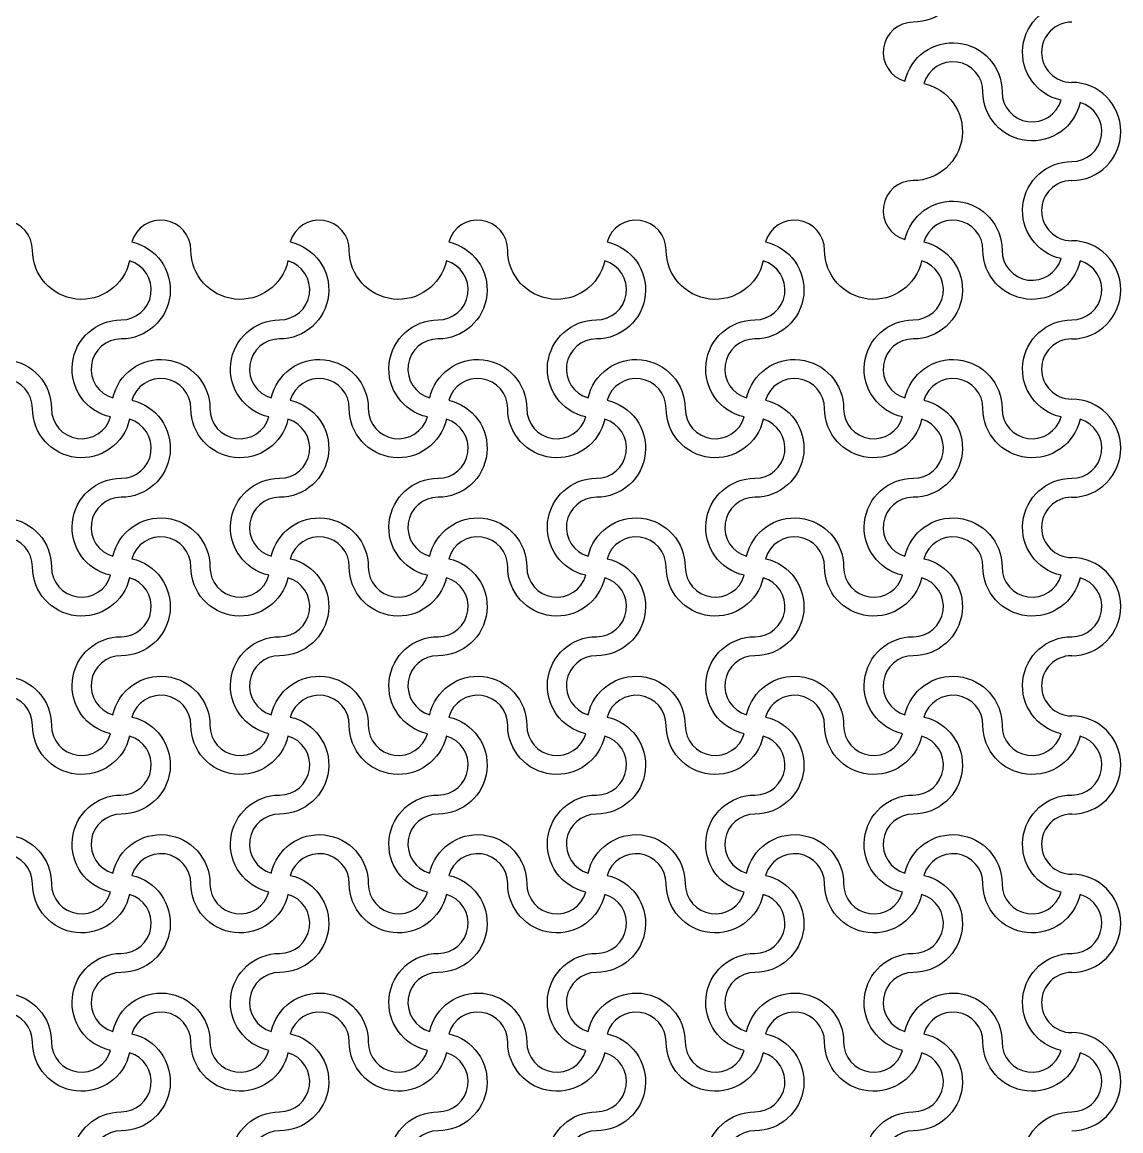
# Model space of a CAD drawing. Header units: millimetres. Extents: x 24 to 345, y 12 to 201.
# Drawn here: x 76.145 to 78.919, y 41.67 to 44.47 of the extents above; entities that cross this region are included whole.
import ezdxf

# ---------------------------------------------------------------- set-up
doc = ezdxf.new("R2010")
doc.units = ezdxf.units.MM
doc.header["$MEASUREMENT"] = 0
doc.layers.add('5th metal (rf+ground)', color=240, linetype='Continuous')

msp = doc.modelspace()

# ---------------------------------------------------------------- linework, layer by layer
at = {"layer": '5th metal (rf+ground)'}
for points in [[(78.81633, 44.66724, -0.8959788), (78.5713, 44.69421, 0.8687853), (78.42227, 44.71524, -0.8959788), (78.3953, 44.47021, 0.8687853), (78.37427, 44.32118, -0.8959788), (78.6193, 44.29421, 0.8687853), (78.76833, 44.27318, -0.8959788), (78.7953, 44.51821, 0.8687853)], [(78.81633, 44.66724, -0.8959788), (78.5713, 44.69421, 0.8687853), (78.42227, 44.71524, -0.8959788), (78.3953, 44.47021, 0.8687853), (78.37427, 44.32118, -0.8959788), (78.6193, 44.29421, 0.8687853), (78.76833, 44.27318, -0.8959788), (78.7953, 44.51821, 0.8687853)], [(78.81633, 44.66724, -0.8959788), (78.5713, 44.69421, 0.8687853), (78.42227, 44.71524, -0.8959788), (78.3953, 44.47021, 0.8687853), (78.37427, 44.32118, -0.8959788), (78.6193, 44.29421, 0.8687853), (78.76833, 44.27318, -0.8959788), (78.7953, 44.51821, 0.8687853)], [(78.81633, 44.66724, -0.8959788), (78.5713, 44.69421, 0.8687853), (78.42227, 44.71524, -0.8959788), (78.3953, 44.47021, 0.8687853), (78.37427, 44.32118, -0.8959788), (78.6193, 44.29421, 0.8687853), (78.76833, 44.27318, -0.8959788), (78.7953, 44.51821, 0.8687853)], [(78.81633, 44.26724, -0.8959788), (78.5713, 44.29421, 0.8687853), (78.42227, 44.31524, -0.8959788), (78.3953, 44.07021, 0.8687853), (78.37427, 43.92118, -0.8959788), (78.6193, 43.89421, 0.8687853), (78.76833, 43.87318, -0.8959788), (78.7953, 44.11821, 0.8687853)], [(78.81633, 44.26724, -0.8959788), (78.5713, 44.29421, 0.8687853), (78.42227, 44.31524, -0.8959788), (78.3953, 44.07021, 0.8687853), (78.37427, 43.92118, -0.8959788), (78.6193, 43.89421, 0.8687853), (78.76833, 43.87318, -0.8959788), (78.7953, 44.11821, 0.8687853)], [(78.81633, 44.26724, -0.8959788), (78.5713, 44.29421, 0.8687853), (78.42227, 44.31524, -0.8959788), (78.3953, 44.07021, 0.8687853), (78.37427, 43.92118, -0.8959788), (78.6193, 43.89421, 0.8687853), (78.76833, 43.87318, -0.8959788), (78.7953, 44.11821, 0.8687853)], [(78.81633, 44.26724, -0.8959788), (78.5713, 44.29421, 0.8687853), (78.42227, 44.31524, -0.8959788), (78.3953, 44.07021, 0.8687853), (78.37427, 43.92118, -0.8959788), (78.6193, 43.89421, 0.8687853), (78.76833, 43.87318, -0.8959788), (78.7953, 44.11821, 0.8687853)], [(76.41633, 43.86724, -0.8959788), (76.1713, 43.89421, 0.8687853), (76.02227, 43.91524, -0.8959788), (75.9953, 43.67021, 0.8687853), (75.97427, 43.52118, -0.8959788), (76.2193, 43.49421, 0.8687853), (76.36833, 43.47318, -0.8959788), (76.3953, 43.71821, 0.8687853)], [(76.41633, 43.86724, -0.8959788), (76.1713, 43.89421, 0.8687853), (76.02227, 43.91524, -0.8959788), (75.9953, 43.67021, 0.8687853), (75.97427, 43.52118, -0.8959788), (76.2193, 43.49421, 0.8687853), (76.36833, 43.47318, -0.8959788), (76.3953, 43.71821, 0.8687853)], [(76.41633, 43.86724, -0.8959788), (76.1713, 43.89421, 0.8687853), (76.02227, 43.91524, -0.8959788), (75.9953, 43.67021, 0.8687853), (75.97427, 43.52118, -0.8959788), (76.2193, 43.49421, 0.8687853), (76.36833, 43.47318, -0.8959788), (76.3953, 43.71821, 0.8687853)], [(76.41633, 43.86724, -0.8959788), (76.1713, 43.89421, 0.8687853), (76.02227, 43.91524, -0.8959788), (75.9953, 43.67021, 0.8687853), (75.97427, 43.52118, -0.8959788), (76.2193, 43.49421, 0.8687853), (76.36833, 43.47318, -0.8959788), (76.3953, 43.71821, 0.8687853)], [(76.81633, 43.86724, -0.8959788), (76.5713, 43.89421, 0.8687853), (76.42227, 43.91524, -0.8959788), (76.3953, 43.67021, 0.8687853), (76.37427, 43.52118, -0.8959788), (76.6193, 43.49421, 0.8687853), (76.76833, 43.47318, -0.8959788), (76.7953, 43.71821, 0.8687853)], [(76.81633, 43.86724, -0.8959788), (76.5713, 43.89421, 0.8687853), (76.42227, 43.91524, -0.8959788), (76.3953, 43.67021, 0.8687853), (76.37427, 43.52118, -0.8959788), (76.6193, 43.49421, 0.8687853), (76.76833, 43.47318, -0.8959788), (76.7953, 43.71821, 0.8687853)], [(76.81633, 43.86724, -0.8959788), (76.5713, 43.89421, 0.8687853), (76.42227, 43.91524, -0.8959788), (76.3953, 43.67021, 0.8687853), (76.37427, 43.52118, -0.8959788), (76.6193, 43.49421, 0.8687853), (76.76833, 43.47318, -0.8959788), (76.7953, 43.71821, 0.8687853)], [(76.81633, 43.86724, -0.8959788), (76.5713, 43.89421, 0.8687853), (76.42227, 43.91524, -0.8959788), (76.3953, 43.67021, 0.8687853), (76.37427, 43.52118, -0.8959788), (76.6193, 43.49421, 0.8687853), (76.76833, 43.47318, -0.8959788), (76.7953, 43.71821, 0.8687853)], [(77.21633, 43.86724, -0.8959788), (76.9713, 43.89421, 0.8687853), (76.82227, 43.91524, -0.8959788), (76.7953, 43.67021, 0.8687853), (76.77427, 43.52118, -0.8959788), (77.0193, 43.49421, 0.8687853), (77.16833, 43.47318, -0.8959788), (77.1953, 43.71821, 0.8687853)], [(77.21633, 43.86724, -0.8959788), (76.9713, 43.89421, 0.8687853), (76.82227, 43.91524, -0.8959788), (76.7953, 43.67021, 0.8687853), (76.77427, 43.52118, -0.8959788), (77.0193, 43.49421, 0.8687853), (77.16833, 43.47318, -0.8959788), (77.1953, 43.71821, 0.8687853)], [(77.21633, 43.86724, -0.8959788), (76.9713, 43.89421, 0.8687853), (76.82227, 43.91524, -0.8959788), (76.7953, 43.67021, 0.8687853), (76.77427, 43.52118, -0.8959788), (77.0193, 43.49421, 0.8687853), (77.16833, 43.47318, -0.8959788), (77.1953, 43.71821, 0.8687853)], [(77.21633, 43.86724, -0.8959788), (76.9713, 43.89421, 0.8687853), (76.82227, 43.91524, -0.8959788), (76.7953, 43.67021, 0.8687853), (76.77427, 43.52118, -0.8959788), (77.0193, 43.49421, 0.8687853), (77.16833, 43.47318, -0.8959788), (77.1953, 43.71821, 0.8687853)], [(77.61633, 43.86724, -0.8959788), (77.3713, 43.89421, 0.8687853), (77.22227, 43.91524, -0.8959788), (77.1953, 43.67021, 0.8687853), (77.17427, 43.52118, -0.8959788), (77.4193, 43.49421, 0.8687853), (77.56833, 43.47318, -0.8959788), (77.5953, 43.71821, 0.8687853)], [(77.61633, 43.86724, -0.8959788), (77.3713, 43.89421, 0.8687853), (77.22227, 43.91524, -0.8959788), (77.1953, 43.67021, 0.8687853), (77.17427, 43.52118, -0.8959788), (77.4193, 43.49421, 0.8687853), (77.56833, 43.47318, -0.8959788), (77.5953, 43.71821, 0.8687853)], [(77.61633, 43.86724, -0.8959788), (77.3713, 43.89421, 0.8687853), (77.22227, 43.91524, -0.8959788), (77.1953, 43.67021, 0.8687853), (77.17427, 43.52118, -0.8959788), (77.4193, 43.49421, 0.8687853), (77.56833, 43.47318, -0.8959788), (77.5953, 43.71821, 0.8687853)], [(77.61633, 43.86724, -0.8959788), (77.3713, 43.89421, 0.8687853), (77.22227, 43.91524, -0.8959788), (77.1953, 43.67021, 0.8687853), (77.17427, 43.52118, -0.8959788), (77.4193, 43.49421, 0.8687853), (77.56833, 43.47318, -0.8959788), (77.5953, 43.71821, 0.8687853)], [(78.01633, 43.86724, -0.8959788), (77.7713, 43.89421, 0.8687853), (77.62227, 43.91524, -0.8959788), (77.5953, 43.67021, 0.8687853), (77.57427, 43.52118, -0.8959788), (77.8193, 43.49421, 0.8687853), (77.96833, 43.47318, -0.8959788), (77.9953, 43.71821, 0.8687853)], [(78.01633, 43.86724, -0.8959788), (77.7713, 43.89421, 0.8687853), (77.62227, 43.91524, -0.8959788), (77.5953, 43.67021, 0.8687853), (77.57427, 43.52118, -0.8959788), (77.8193, 43.49421, 0.8687853), (77.96833, 43.47318, -0.8959788), (77.9953, 43.71821, 0.8687853)], [(78.01633, 43.86724, -0.8959788), (77.7713, 43.89421, 0.8687853), (77.62227, 43.91524, -0.8959788), (77.5953, 43.67021, 0.8687853), (77.57427, 43.52118, -0.8959788), (77.8193, 43.49421, 0.8687853), (77.96833, 43.47318, -0.8959788), (77.9953, 43.71821, 0.8687853)], [(78.01633, 43.86724, -0.8959788), (77.7713, 43.89421, 0.8687853), (77.62227, 43.91524, -0.8959788), (77.5953, 43.67021, 0.8687853), (77.57427, 43.52118, -0.8959788), (77.8193, 43.49421, 0.8687853), (77.96833, 43.47318, -0.8959788), (77.9953, 43.71821, 0.8687853)], [(78.41633, 43.86724, -0.8959788), (78.1713, 43.89421, 0.8687853), (78.02227, 43.91524, -0.8959788), (77.9953, 43.67021, 0.8687853), (77.97427, 43.52118, -0.8959788), (78.2193, 43.49421, 0.8687853), (78.36833, 43.47318, -0.8959788), (78.3953, 43.71821, 0.8687853)], [(78.41633, 43.86724, -0.8959788), (78.1713, 43.89421, 0.8687853), (78.02227, 43.91524, -0.8959788), (77.9953, 43.67021, 0.8687853), (77.97427, 43.52118, -0.8959788), (78.2193, 43.49421, 0.8687853), (78.36833, 43.47318, -0.8959788), (78.3953, 43.71821, 0.8687853)], [(78.41633, 43.86724, -0.8959788), (78.1713, 43.89421, 0.8687853), (78.02227, 43.91524, -0.8959788), (77.9953, 43.67021, 0.8687853), (77.97427, 43.52118, -0.8959788), (78.2193, 43.49421, 0.8687853), (78.36833, 43.47318, -0.8959788), (78.3953, 43.71821, 0.8687853)], [(78.41633, 43.86724, -0.8959788), (78.1713, 43.89421, 0.8687853), (78.02227, 43.91524, -0.8959788), (77.9953, 43.67021, 0.8687853), (77.97427, 43.52118, -0.8959788), (78.2193, 43.49421, 0.8687853), (78.36833, 43.47318, -0.8959788), (78.3953, 43.71821, 0.8687853)], [(78.81633, 43.86724, -0.8959788), (78.5713, 43.89421, 0.8687853), (78.42227, 43.91524, -0.8959788), (78.3953, 43.67021, 0.8687853), (78.37427, 43.52118, -0.8959788), (78.6193, 43.49421, 0.8687853), (78.76833, 43.47318, -0.8959788), (78.7953, 43.71821, 0.8687853)], [(78.81633, 43.86724, -0.8959788), (78.5713, 43.89421, 0.8687853), (78.42227, 43.91524, -0.8959788), (78.3953, 43.67021, 0.8687853), (78.37427, 43.52118, -0.8959788), (78.6193, 43.49421, 0.8687853), (78.76833, 43.47318, -0.8959788), (78.7953, 43.71821, 0.8687853)], [(78.81633, 43.86724, -0.8959788), (78.5713, 43.89421, 0.8687853), (78.42227, 43.91524, -0.8959788), (78.3953, 43.67021, 0.8687853), (78.37427, 43.52118, -0.8959788), (78.6193, 43.49421, 0.8687853), (78.76833, 43.47318, -0.8959788), (78.7953, 43.71821, 0.8687853)], [(78.81633, 43.86724, -0.8959788), (78.5713, 43.89421, 0.8687853), (78.42227, 43.91524, -0.8959788), (78.3953, 43.67021, 0.8687853), (78.37427, 43.52118, -0.8959788), (78.6193, 43.49421, 0.8687853), (78.76833, 43.47318, -0.8959788), (78.7953, 43.71821, 0.8687853)], [(76.41633, 43.46724, -0.8959788), (76.1713, 43.49421, 0.8687853), (76.02227, 43.51524, -0.8959788), (75.9953, 43.27021, 0.8687853), (75.97427, 43.12118, -0.8959788), (76.2193, 43.09421, 0.8687853), (76.36833, 43.07318, -0.8959788), (76.3953, 43.31821, 0.8687853)], [(76.41633, 43.46724, -0.8959788), (76.1713, 43.49421, 0.8687853), (76.02227, 43.51524, -0.8959788), (75.9953, 43.27021, 0.8687853), (75.97427, 43.12118, -0.8959788), (76.2193, 43.09421, 0.8687853), (76.36833, 43.07318, -0.8959788), (76.3953, 43.31821, 0.8687853)], [(76.41633, 43.46724, -0.8959788), (76.1713, 43.49421, 0.8687853), (76.02227, 43.51524, -0.8959788), (75.9953, 43.27021, 0.8687853), (75.97427, 43.12118, -0.8959788), (76.2193, 43.09421, 0.8687853), (76.36833, 43.07318, -0.8959788), (76.3953, 43.31821, 0.8687853)], [(76.41633, 43.46724, -0.8959788), (76.1713, 43.49421, 0.8687853), (76.02227, 43.51524, -0.8959788), (75.9953, 43.27021, 0.8687853), (75.97427, 43.12118, -0.8959788), (76.2193, 43.09421, 0.8687853), (76.36833, 43.07318, -0.8959788), (76.3953, 43.31821, 0.8687853)], [(76.81633, 43.46724, -0.8959788), (76.5713, 43.49421, 0.8687853), (76.42227, 43.51524, -0.8959788), (76.3953, 43.27021, 0.8687853), (76.37427, 43.12118, -0.8959788), (76.6193, 43.09421, 0.8687853), (76.76833, 43.07318, -0.8959788), (76.7953, 43.31821, 0.8687853)], [(76.81633, 43.46724, -0.8959788), (76.5713, 43.49421, 0.8687853), (76.42227, 43.51524, -0.8959788), (76.3953, 43.27021, 0.8687853), (76.37427, 43.12118, -0.8959788), (76.6193, 43.09421, 0.8687853), (76.76833, 43.07318, -0.8959788), (76.7953, 43.31821, 0.8687853)], [(76.81633, 43.46724, -0.8959788), (76.5713, 43.49421, 0.8687853), (76.42227, 43.51524, -0.8959788), (76.3953, 43.27021, 0.8687853), (76.37427, 43.12118, -0.8959788), (76.6193, 43.09421, 0.8687853), (76.76833, 43.07318, -0.8959788), (76.7953, 43.31821, 0.8687853)], [(76.81633, 43.46724, -0.8959788), (76.5713, 43.49421, 0.8687853), (76.42227, 43.51524, -0.8959788), (76.3953, 43.27021, 0.8687853), (76.37427, 43.12118, -0.8959788), (76.6193, 43.09421, 0.8687853), (76.76833, 43.07318, -0.8959788), (76.7953, 43.31821, 0.8687853)], [(77.21633, 43.46724, -0.8959788), (76.9713, 43.49421, 0.8687853), (76.82227, 43.51524, -0.8959788), (76.7953, 43.27021, 0.8687853), (76.77427, 43.12118, -0.8959788), (77.0193, 43.09421, 0.8687853), (77.16833, 43.07318, -0.8959788), (77.1953, 43.31821, 0.8687853)], [(77.21633, 43.46724, -0.8959788), (76.9713, 43.49421, 0.8687853), (76.82227, 43.51524, -0.8959788), (76.7953, 43.27021, 0.8687853), (76.77427, 43.12118, -0.8959788), (77.0193, 43.09421, 0.8687853), (77.16833, 43.07318, -0.8959788), (77.1953, 43.31821, 0.8687853)], [(77.21633, 43.46724, -0.8959788), (76.9713, 43.49421, 0.8687853), (76.82227, 43.51524, -0.8959788), (76.7953, 43.27021, 0.8687853), (76.77427, 43.12118, -0.8959788), (77.0193, 43.09421, 0.8687853), (77.16833, 43.07318, -0.8959788), (77.1953, 43.31821, 0.8687853)], [(77.21633, 43.46724, -0.8959788), (76.9713, 43.49421, 0.8687853), (76.82227, 43.51524, -0.8959788), (76.7953, 43.27021, 0.8687853), (76.77427, 43.12118, -0.8959788), (77.0193, 43.09421, 0.8687853), (77.16833, 43.07318, -0.8959788), (77.1953, 43.31821, 0.8687853)], [(77.61633, 43.46724, -0.8959788), (77.3713, 43.49421, 0.8687853), (77.22227, 43.51524, -0.8959788), (77.1953, 43.27021, 0.8687853), (77.17427, 43.12118, -0.8959788), (77.4193, 43.09421, 0.8687853), (77.56833, 43.07318, -0.8959788), (77.5953, 43.31821, 0.8687853)], [(77.61633, 43.46724, -0.8959788), (77.3713, 43.49421, 0.8687853), (77.22227, 43.51524, -0.8959788), (77.1953, 43.27021, 0.8687853), (77.17427, 43.12118, -0.8959788), (77.4193, 43.09421, 0.8687853), (77.56833, 43.07318, -0.8959788), (77.5953, 43.31821, 0.8687853)], [(77.61633, 43.46724, -0.8959788), (77.3713, 43.49421, 0.8687853), (77.22227, 43.51524, -0.8959788), (77.1953, 43.27021, 0.8687853), (77.17427, 43.12118, -0.8959788), (77.4193, 43.09421, 0.8687853), (77.56833, 43.07318, -0.8959788), (77.5953, 43.31821, 0.8687853)], [(77.61633, 43.46724, -0.8959788), (77.3713, 43.49421, 0.8687853), (77.22227, 43.51524, -0.8959788), (77.1953, 43.27021, 0.8687853), (77.17427, 43.12118, -0.8959788), (77.4193, 43.09421, 0.8687853), (77.56833, 43.07318, -0.8959788), (77.5953, 43.31821, 0.8687853)], [(78.01633, 43.46724, -0.8959788), (77.7713, 43.49421, 0.8687853), (77.62227, 43.51524, -0.8959788), (77.5953, 43.27021, 0.8687853), (77.57427, 43.12118, -0.8959788), (77.8193, 43.09421, 0.8687853), (77.96833, 43.07318, -0.8959788), (77.9953, 43.31821, 0.8687853)], [(78.01633, 43.46724, -0.8959788), (77.7713, 43.49421, 0.8687853), (77.62227, 43.51524, -0.8959788), (77.5953, 43.27021, 0.8687853), (77.57427, 43.12118, -0.8959788), (77.8193, 43.09421, 0.8687853), (77.96833, 43.07318, -0.8959788), (77.9953, 43.31821, 0.8687853)], [(78.01633, 43.46724, -0.8959788), (77.7713, 43.49421, 0.8687853), (77.62227, 43.51524, -0.8959788), (77.5953, 43.27021, 0.8687853), (77.57427, 43.12118, -0.8959788), (77.8193, 43.09421, 0.8687853), (77.96833, 43.07318, -0.8959788), (77.9953, 43.31821, 0.8687853)], [(78.01633, 43.46724, -0.8959788), (77.7713, 43.49421, 0.8687853), (77.62227, 43.51524, -0.8959788), (77.5953, 43.27021, 0.8687853), (77.57427, 43.12118, -0.8959788), (77.8193, 43.09421, 0.8687853), (77.96833, 43.07318, -0.8959788), (77.9953, 43.31821, 0.8687853)], [(78.41633, 43.46724, -0.8959788), (78.1713, 43.49421, 0.8687853), (78.02227, 43.51524, -0.8959788), (77.9953, 43.27021, 0.8687853), (77.97427, 43.12118, -0.8959788), (78.2193, 43.09421, 0.8687853), (78.36833, 43.07318, -0.8959788), (78.3953, 43.31821, 0.8687853)], [(78.41633, 43.46724, -0.8959788), (78.1713, 43.49421, 0.8687853), (78.02227, 43.51524, -0.8959788), (77.9953, 43.27021, 0.8687853), (77.97427, 43.12118, -0.8959788), (78.2193, 43.09421, 0.8687853), (78.36833, 43.07318, -0.8959788), (78.3953, 43.31821, 0.8687853)], [(78.41633, 43.46724, -0.8959788), (78.1713, 43.49421, 0.8687853), (78.02227, 43.51524, -0.8959788), (77.9953, 43.27021, 0.8687853), (77.97427, 43.12118, -0.8959788), (78.2193, 43.09421, 0.8687853), (78.36833, 43.07318, -0.8959788), (78.3953, 43.31821, 0.8687853)], [(78.41633, 43.46724, -0.8959788), (78.1713, 43.49421, 0.8687853), (78.02227, 43.51524, -0.8959788), (77.9953, 43.27021, 0.8687853), (77.97427, 43.12118, -0.8959788), (78.2193, 43.09421, 0.8687853), (78.36833, 43.07318, -0.8959788), (78.3953, 43.31821, 0.8687853)], [(78.81633, 43.46724, -0.8959788), (78.5713, 43.49421, 0.8687853), (78.42227, 43.51524, -0.8959788), (78.3953, 43.27021, 0.8687853), (78.37427, 43.12118, -0.8959788), (78.6193, 43.09421, 0.8687853), (78.76833, 43.07318, -0.8959788), (78.7953, 43.31821, 0.8687853)], [(78.81633, 43.46724, -0.8959788), (78.5713, 43.49421, 0.8687853), (78.42227, 43.51524, -0.8959788), (78.3953, 43.27021, 0.8687853), (78.37427, 43.12118, -0.8959788), (78.6193, 43.09421, 0.8687853), (78.76833, 43.07318, -0.8959788), (78.7953, 43.31821, 0.8687853)], [(78.81633, 43.46724, -0.8959788), (78.5713, 43.49421, 0.8687853), (78.42227, 43.51524, -0.8959788), (78.3953, 43.27021, 0.8687853), (78.37427, 43.12118, -0.8959788), (78.6193, 43.09421, 0.8687853), (78.76833, 43.07318, -0.8959788), (78.7953, 43.31821, 0.8687853)], [(78.81633, 43.46724, -0.8959788), (78.5713, 43.49421, 0.8687853), (78.42227, 43.51524, -0.8959788), (78.3953, 43.27021, 0.8687853), (78.37427, 43.12118, -0.8959788), (78.6193, 43.09421, 0.8687853), (78.76833, 43.07318, -0.8959788), (78.7953, 43.31821, 0.8687853)], [(76.41633, 43.06724, -0.8959788), (76.1713, 43.09421, 0.8687853), (76.02227, 43.11524, -0.8959788), (75.9953, 42.87021, 0.8687853), (75.97427, 42.72118, -0.8959788), (76.2193, 42.69421, 0.8687853), (76.36833, 42.67318, -0.8959788), (76.3953, 42.91821, 0.8687853)], [(76.41633, 43.06724, -0.8959788), (76.1713, 43.09421, 0.8687853), (76.02227, 43.11524, -0.8959788), (75.9953, 42.87021, 0.8687853), (75.97427, 42.72118, -0.8959788), (76.2193, 42.69421, 0.8687853), (76.36833, 42.67318, -0.8959788), (76.3953, 42.91821, 0.8687853)], [(76.41633, 43.06724, -0.8959788), (76.1713, 43.09421, 0.8687853), (76.02227, 43.11524, -0.8959788), (75.9953, 42.87021, 0.8687853), (75.97427, 42.72118, -0.8959788), (76.2193, 42.69421, 0.8687853), (76.36833, 42.67318, -0.8959788), (76.3953, 42.91821, 0.8687853)], [(76.41633, 43.06724, -0.8959788), (76.1713, 43.09421, 0.8687853), (76.02227, 43.11524, -0.8959788), (75.9953, 42.87021, 0.8687853), (75.97427, 42.72118, -0.8959788), (76.2193, 42.69421, 0.8687853), (76.36833, 42.67318, -0.8959788), (76.3953, 42.91821, 0.8687853)], [(76.81633, 43.06724, -0.8959788), (76.5713, 43.09421, 0.8687853), (76.42227, 43.11524, -0.8959788), (76.3953, 42.87021, 0.8687853), (76.37427, 42.72118, -0.8959788), (76.6193, 42.69421, 0.8687853), (76.76833, 42.67318, -0.8959788), (76.7953, 42.91821, 0.8687853)], [(76.81633, 43.06724, -0.8959788), (76.5713, 43.09421, 0.8687853), (76.42227, 43.11524, -0.8959788), (76.3953, 42.87021, 0.8687853), (76.37427, 42.72118, -0.8959788), (76.6193, 42.69421, 0.8687853), (76.76833, 42.67318, -0.8959788), (76.7953, 42.91821, 0.8687853)], [(76.81633, 43.06724, -0.8959788), (76.5713, 43.09421, 0.8687853), (76.42227, 43.11524, -0.8959788), (76.3953, 42.87021, 0.8687853), (76.37427, 42.72118, -0.8959788), (76.6193, 42.69421, 0.8687853), (76.76833, 42.67318, -0.8959788), (76.7953, 42.91821, 0.8687853)], [(76.81633, 43.06724, -0.8959788), (76.5713, 43.09421, 0.8687853), (76.42227, 43.11524, -0.8959788), (76.3953, 42.87021, 0.8687853), (76.37427, 42.72118, -0.8959788), (76.6193, 42.69421, 0.8687853), (76.76833, 42.67318, -0.8959788), (76.7953, 42.91821, 0.8687853)], [(77.21633, 43.06724, -0.8959788), (76.9713, 43.09421, 0.8687853), (76.82227, 43.11524, -0.8959788), (76.7953, 42.87021, 0.8687853), (76.77427, 42.72118, -0.8959788), (77.0193, 42.69421, 0.8687853), (77.16833, 42.67318, -0.8959788), (77.1953, 42.91821, 0.8687853)], [(77.21633, 43.06724, -0.8959788), (76.9713, 43.09421, 0.8687853), (76.82227, 43.11524, -0.8959788), (76.7953, 42.87021, 0.8687853), (76.77427, 42.72118, -0.8959788), (77.0193, 42.69421, 0.8687853), (77.16833, 42.67318, -0.8959788), (77.1953, 42.91821, 0.8687853)], [(77.21633, 43.06724, -0.8959788), (76.9713, 43.09421, 0.8687853), (76.82227, 43.11524, -0.8959788), (76.7953, 42.87021, 0.8687853), (76.77427, 42.72118, -0.8959788), (77.0193, 42.69421, 0.8687853), (77.16833, 42.67318, -0.8959788), (77.1953, 42.91821, 0.8687853)], [(77.21633, 43.06724, -0.8959788), (76.9713, 43.09421, 0.8687853), (76.82227, 43.11524, -0.8959788), (76.7953, 42.87021, 0.8687853), (76.77427, 42.72118, -0.8959788), (77.0193, 42.69421, 0.8687853), (77.16833, 42.67318, -0.8959788), (77.1953, 42.91821, 0.8687853)], [(77.61633, 43.06724, -0.8959788), (77.3713, 43.09421, 0.8687853), (77.22227, 43.11524, -0.8959788), (77.1953, 42.87021, 0.8687853), (77.17427, 42.72118, -0.8959788), (77.4193, 42.69421, 0.8687853), (77.56833, 42.67318, -0.8959788), (77.5953, 42.91821, 0.8687853)], [(77.61633, 43.06724, -0.8959788), (77.3713, 43.09421, 0.8687853), (77.22227, 43.11524, -0.8959788), (77.1953, 42.87021, 0.8687853), (77.17427, 42.72118, -0.8959788), (77.4193, 42.69421, 0.8687853), (77.56833, 42.67318, -0.8959788), (77.5953, 42.91821, 0.8687853)], [(77.61633, 43.06724, -0.8959788), (77.3713, 43.09421, 0.8687853), (77.22227, 43.11524, -0.8959788), (77.1953, 42.87021, 0.8687853), (77.17427, 42.72118, -0.8959788), (77.4193, 42.69421, 0.8687853), (77.56833, 42.67318, -0.8959788), (77.5953, 42.91821, 0.8687853)], [(77.61633, 43.06724, -0.8959788), (77.3713, 43.09421, 0.8687853), (77.22227, 43.11524, -0.8959788), (77.1953, 42.87021, 0.8687853), (77.17427, 42.72118, -0.8959788), (77.4193, 42.69421, 0.8687853), (77.56833, 42.67318, -0.8959788), (77.5953, 42.91821, 0.8687853)], [(78.01633, 43.06724, -0.8959788), (77.7713, 43.09421, 0.8687853), (77.62227, 43.11524, -0.8959788), (77.5953, 42.87021, 0.8687853), (77.57427, 42.72118, -0.8959788), (77.8193, 42.69421, 0.8687853), (77.96833, 42.67318, -0.8959788), (77.9953, 42.91821, 0.8687853)], [(78.01633, 43.06724, -0.8959788), (77.7713, 43.09421, 0.8687853), (77.62227, 43.11524, -0.8959788), (77.5953, 42.87021, 0.8687853), (77.57427, 42.72118, -0.8959788), (77.8193, 42.69421, 0.8687853), (77.96833, 42.67318, -0.8959788), (77.9953, 42.91821, 0.8687853)], [(78.01633, 43.06724, -0.8959788), (77.7713, 43.09421, 0.8687853), (77.62227, 43.11524, -0.8959788), (77.5953, 42.87021, 0.8687853), (77.57427, 42.72118, -0.8959788), (77.8193, 42.69421, 0.8687853), (77.96833, 42.67318, -0.8959788), (77.9953, 42.91821, 0.8687853)], [(78.01633, 43.06724, -0.8959788), (77.7713, 43.09421, 0.8687853), (77.62227, 43.11524, -0.8959788), (77.5953, 42.87021, 0.8687853), (77.57427, 42.72118, -0.8959788), (77.8193, 42.69421, 0.8687853), (77.96833, 42.67318, -0.8959788), (77.9953, 42.91821, 0.8687853)], [(78.41633, 43.06724, -0.8959788), (78.1713, 43.09421, 0.8687853), (78.02227, 43.11524, -0.8959788), (77.9953, 42.87021, 0.8687853), (77.97427, 42.72118, -0.8959788), (78.2193, 42.69421, 0.8687853), (78.36833, 42.67318, -0.8959788), (78.3953, 42.91821, 0.8687853)], [(78.41633, 43.06724, -0.8959788), (78.1713, 43.09421, 0.8687853), (78.02227, 43.11524, -0.8959788), (77.9953, 42.87021, 0.8687853), (77.97427, 42.72118, -0.8959788), (78.2193, 42.69421, 0.8687853), (78.36833, 42.67318, -0.8959788), (78.3953, 42.91821, 0.8687853)], [(78.41633, 43.06724, -0.8959788), (78.1713, 43.09421, 0.8687853), (78.02227, 43.11524, -0.8959788), (77.9953, 42.87021, 0.8687853), (77.97427, 42.72118, -0.8959788), (78.2193, 42.69421, 0.8687853), (78.36833, 42.67318, -0.8959788), (78.3953, 42.91821, 0.8687853)], [(78.41633, 43.06724, -0.8959788), (78.1713, 43.09421, 0.8687853), (78.02227, 43.11524, -0.8959788), (77.9953, 42.87021, 0.8687853), (77.97427, 42.72118, -0.8959788), (78.2193, 42.69421, 0.8687853), (78.36833, 42.67318, -0.8959788), (78.3953, 42.91821, 0.8687853)], [(78.81633, 43.06724, -0.8959788), (78.5713, 43.09421, 0.8687853), (78.42227, 43.11524, -0.8959788), (78.3953, 42.87021, 0.8687853), (78.37427, 42.72118, -0.8959788), (78.6193, 42.69421, 0.8687853), (78.76833, 42.67318, -0.8959788), (78.7953, 42.91821, 0.8687853)], [(78.81633, 43.06724, -0.8959788), (78.5713, 43.09421, 0.8687853), (78.42227, 43.11524, -0.8959788), (78.3953, 42.87021, 0.8687853), (78.37427, 42.72118, -0.8959788), (78.6193, 42.69421, 0.8687853), (78.76833, 42.67318, -0.8959788), (78.7953, 42.91821, 0.8687853)], [(78.81633, 43.06724, -0.8959788), (78.5713, 43.09421, 0.8687853), (78.42227, 43.11524, -0.8959788), (78.3953, 42.87021, 0.8687853), (78.37427, 42.72118, -0.8959788), (78.6193, 42.69421, 0.8687853), (78.76833, 42.67318, -0.8959788), (78.7953, 42.91821, 0.8687853)], [(78.81633, 43.06724, -0.8959788), (78.5713, 43.09421, 0.8687853), (78.42227, 43.11524, -0.8959788), (78.3953, 42.87021, 0.8687853), (78.37427, 42.72118, -0.8959788), (78.6193, 42.69421, 0.8687853), (78.76833, 42.67318, -0.8959788), (78.7953, 42.91821, 0.8687853)], [(76.41633, 42.66724, -0.8959788), (76.1713, 42.69421, 0.8687853), (76.02227, 42.71524, -0.8959788), (75.9953, 42.47021, 0.8687853), (75.97427, 42.32118, -0.8959788), (76.2193, 42.29421, 0.8687853), (76.36833, 42.27318, -0.8959788), (76.3953, 42.51821, 0.8687853)], [(76.41633, 42.66724, -0.8959788), (76.1713, 42.69421, 0.8687853), (76.02227, 42.71524, -0.8959788), (75.9953, 42.47021, 0.8687853), (75.97427, 42.32118, -0.8959788), (76.2193, 42.29421, 0.8687853), (76.36833, 42.27318, -0.8959788), (76.3953, 42.51821, 0.8687853)], [(76.41633, 42.66724, -0.8959788), (76.1713, 42.69421, 0.8687853), (76.02227, 42.71524, -0.8959788), (75.9953, 42.47021, 0.8687853), (75.97427, 42.32118, -0.8959788), (76.2193, 42.29421, 0.8687853), (76.36833, 42.27318, -0.8959788), (76.3953, 42.51821, 0.8687853)], [(76.41633, 42.66724, -0.8959788), (76.1713, 42.69421, 0.8687853), (76.02227, 42.71524, -0.8959788), (75.9953, 42.47021, 0.8687853), (75.97427, 42.32118, -0.8959788), (76.2193, 42.29421, 0.8687853), (76.36833, 42.27318, -0.8959788), (76.3953, 42.51821, 0.8687853)], [(76.81633, 42.66724, -0.8959788), (76.5713, 42.69421, 0.8687853), (76.42227, 42.71524, -0.8959788), (76.3953, 42.47021, 0.8687853), (76.37427, 42.32118, -0.8959788), (76.6193, 42.29421, 0.8687853), (76.76833, 42.27318, -0.8959788), (76.7953, 42.51821, 0.8687853)], [(76.81633, 42.66724, -0.8959788), (76.5713, 42.69421, 0.8687853), (76.42227, 42.71524, -0.8959788), (76.3953, 42.47021, 0.8687853), (76.37427, 42.32118, -0.8959788), (76.6193, 42.29421, 0.8687853), (76.76833, 42.27318, -0.8959788), (76.7953, 42.51821, 0.8687853)], [(76.81633, 42.66724, -0.8959788), (76.5713, 42.69421, 0.8687853), (76.42227, 42.71524, -0.8959788), (76.3953, 42.47021, 0.8687853), (76.37427, 42.32118, -0.8959788), (76.6193, 42.29421, 0.8687853), (76.76833, 42.27318, -0.8959788), (76.7953, 42.51821, 0.8687853)], [(76.81633, 42.66724, -0.8959788), (76.5713, 42.69421, 0.8687853), (76.42227, 42.71524, -0.8959788), (76.3953, 42.47021, 0.8687853), (76.37427, 42.32118, -0.8959788), (76.6193, 42.29421, 0.8687853), (76.76833, 42.27318, -0.8959788), (76.7953, 42.51821, 0.8687853)], [(77.21633, 42.66724, -0.8959788), (76.9713, 42.69421, 0.8687853), (76.82227, 42.71524, -0.8959788), (76.7953, 42.47021, 0.8687853), (76.77427, 42.32118, -0.8959788), (77.0193, 42.29421, 0.8687853), (77.16833, 42.27318, -0.8959788), (77.1953, 42.51821, 0.8687853)], [(77.21633, 42.66724, -0.8959788), (76.9713, 42.69421, 0.8687853), (76.82227, 42.71524, -0.8959788), (76.7953, 42.47021, 0.8687853), (76.77427, 42.32118, -0.8959788), (77.0193, 42.29421, 0.8687853), (77.16833, 42.27318, -0.8959788), (77.1953, 42.51821, 0.8687853)], [(77.21633, 42.66724, -0.8959788), (76.9713, 42.69421, 0.8687853), (76.82227, 42.71524, -0.8959788), (76.7953, 42.47021, 0.8687853), (76.77427, 42.32118, -0.8959788), (77.0193, 42.29421, 0.8687853), (77.16833, 42.27318, -0.8959788), (77.1953, 42.51821, 0.8687853)], [(77.21633, 42.66724, -0.8959788), (76.9713, 42.69421, 0.8687853), (76.82227, 42.71524, -0.8959788), (76.7953, 42.47021, 0.8687853), (76.77427, 42.32118, -0.8959788), (77.0193, 42.29421, 0.8687853), (77.16833, 42.27318, -0.8959788), (77.1953, 42.51821, 0.8687853)], [(77.61633, 42.66724, -0.8959788), (77.3713, 42.69421, 0.8687853), (77.22227, 42.71524, -0.8959788), (77.1953, 42.47021, 0.8687853), (77.17427, 42.32118, -0.8959788), (77.4193, 42.29421, 0.8687853), (77.56833, 42.27318, -0.8959788), (77.5953, 42.51821, 0.8687853)], [(77.61633, 42.66724, -0.8959788), (77.3713, 42.69421, 0.8687853), (77.22227, 42.71524, -0.8959788), (77.1953, 42.47021, 0.8687853), (77.17427, 42.32118, -0.8959788), (77.4193, 42.29421, 0.8687853), (77.56833, 42.27318, -0.8959788), (77.5953, 42.51821, 0.8687853)], [(77.61633, 42.66724, -0.8959788), (77.3713, 42.69421, 0.8687853), (77.22227, 42.71524, -0.8959788), (77.1953, 42.47021, 0.8687853), (77.17427, 42.32118, -0.8959788), (77.4193, 42.29421, 0.8687853), (77.56833, 42.27318, -0.8959788), (77.5953, 42.51821, 0.8687853)], [(77.61633, 42.66724, -0.8959788), (77.3713, 42.69421, 0.8687853), (77.22227, 42.71524, -0.8959788), (77.1953, 42.47021, 0.8687853), (77.17427, 42.32118, -0.8959788), (77.4193, 42.29421, 0.8687853), (77.56833, 42.27318, -0.8959788), (77.5953, 42.51821, 0.8687853)], [(78.01633, 42.66724, -0.8959788), (77.7713, 42.69421, 0.8687853), (77.62227, 42.71524, -0.8959788), (77.5953, 42.47021, 0.8687853), (77.57427, 42.32118, -0.8959788), (77.8193, 42.29421, 0.8687853), (77.96833, 42.27318, -0.8959788), (77.9953, 42.51821, 0.8687853)], [(78.01633, 42.66724, -0.8959788), (77.7713, 42.69421, 0.8687853), (77.62227, 42.71524, -0.8959788), (77.5953, 42.47021, 0.8687853), (77.57427, 42.32118, -0.8959788), (77.8193, 42.29421, 0.8687853), (77.96833, 42.27318, -0.8959788), (77.9953, 42.51821, 0.8687853)], [(78.01633, 42.66724, -0.8959788), (77.7713, 42.69421, 0.8687853), (77.62227, 42.71524, -0.8959788), (77.5953, 42.47021, 0.8687853), (77.57427, 42.32118, -0.8959788), (77.8193, 42.29421, 0.8687853), (77.96833, 42.27318, -0.8959788), (77.9953, 42.51821, 0.8687853)], [(78.01633, 42.66724, -0.8959788), (77.7713, 42.69421, 0.8687853), (77.62227, 42.71524, -0.8959788), (77.5953, 42.47021, 0.8687853), (77.57427, 42.32118, -0.8959788), (77.8193, 42.29421, 0.8687853), (77.96833, 42.27318, -0.8959788), (77.9953, 42.51821, 0.8687853)], [(78.41633, 42.66724, -0.8959788), (78.1713, 42.69421, 0.8687853), (78.02227, 42.71524, -0.8959788), (77.9953, 42.47021, 0.8687853), (77.97427, 42.32118, -0.8959788), (78.2193, 42.29421, 0.8687853), (78.36833, 42.27318, -0.8959788), (78.3953, 42.51821, 0.8687853)], [(78.41633, 42.66724, -0.8959788), (78.1713, 42.69421, 0.8687853), (78.02227, 42.71524, -0.8959788), (77.9953, 42.47021, 0.8687853), (77.97427, 42.32118, -0.8959788), (78.2193, 42.29421, 0.8687853), (78.36833, 42.27318, -0.8959788), (78.3953, 42.51821, 0.8687853)], [(78.41633, 42.66724, -0.8959788), (78.1713, 42.69421, 0.8687853), (78.02227, 42.71524, -0.8959788), (77.9953, 42.47021, 0.8687853), (77.97427, 42.32118, -0.8959788), (78.2193, 42.29421, 0.8687853), (78.36833, 42.27318, -0.8959788), (78.3953, 42.51821, 0.8687853)], [(78.41633, 42.66724, -0.8959788), (78.1713, 42.69421, 0.8687853), (78.02227, 42.71524, -0.8959788), (77.9953, 42.47021, 0.8687853), (77.97427, 42.32118, -0.8959788), (78.2193, 42.29421, 0.8687853), (78.36833, 42.27318, -0.8959788), (78.3953, 42.51821, 0.8687853)], [(78.81633, 42.66724, -0.8959788), (78.5713, 42.69421, 0.8687853), (78.42227, 42.71524, -0.8959788), (78.3953, 42.47021, 0.8687853), (78.37427, 42.32118, -0.8959788), (78.6193, 42.29421, 0.8687853), (78.76833, 42.27318, -0.8959788), (78.7953, 42.51821, 0.8687853)], [(78.81633, 42.66724, -0.8959788), (78.5713, 42.69421, 0.8687853), (78.42227, 42.71524, -0.8959788), (78.3953, 42.47021, 0.8687853), (78.37427, 42.32118, -0.8959788), (78.6193, 42.29421, 0.8687853), (78.76833, 42.27318, -0.8959788), (78.7953, 42.51821, 0.8687853)], [(78.81633, 42.66724, -0.8959788), (78.5713, 42.69421, 0.8687853), (78.42227, 42.71524, -0.8959788), (78.3953, 42.47021, 0.8687853), (78.37427, 42.32118, -0.8959788), (78.6193, 42.29421, 0.8687853), (78.76833, 42.27318, -0.8959788), (78.7953, 42.51821, 0.8687853)], [(78.81633, 42.66724, -0.8959788), (78.5713, 42.69421, 0.8687853), (78.42227, 42.71524, -0.8959788), (78.3953, 42.47021, 0.8687853), (78.37427, 42.32118, -0.8959788), (78.6193, 42.29421, 0.8687853), (78.76833, 42.27318, -0.8959788), (78.7953, 42.51821, 0.8687853)], [(76.41633, 42.26724, -0.8959788), (76.1713, 42.29421, 0.8687853), (76.02227, 42.31524, -0.8959788), (75.9953, 42.07021, 0.8687853), (75.97427, 41.92118, -0.8959788), (76.2193, 41.89421, 0.8687853), (76.36833, 41.87318, -0.8959788), (76.3953, 42.11821, 0.8687853)], [(76.41633, 42.26724, -0.8959788), (76.1713, 42.29421, 0.8687853), (76.02227, 42.31524, -0.8959788), (75.9953, 42.07021, 0.8687853), (75.97427, 41.92118, -0.8959788), (76.2193, 41.89421, 0.8687853), (76.36833, 41.87318, -0.8959788), (76.3953, 42.11821, 0.8687853)], [(76.41633, 42.26724, -0.8959788), (76.1713, 42.29421, 0.8687853), (76.02227, 42.31524, -0.8959788), (75.9953, 42.07021, 0.8687853), (75.97427, 41.92118, -0.8959788), (76.2193, 41.89421, 0.8687853), (76.36833, 41.87318, -0.8959788), (76.3953, 42.11821, 0.8687853)], [(76.41633, 42.26724, -0.8959788), (76.1713, 42.29421, 0.8687853), (76.02227, 42.31524, -0.8959788), (75.9953, 42.07021, 0.8687853), (75.97427, 41.92118, -0.8959788), (76.2193, 41.89421, 0.8687853), (76.36833, 41.87318, -0.8959788), (76.3953, 42.11821, 0.8687853)], [(76.81633, 42.26724, -0.8959788), (76.5713, 42.29421, 0.8687853), (76.42227, 42.31524, -0.8959788), (76.3953, 42.07021, 0.8687853), (76.37427, 41.92118, -0.8959788), (76.6193, 41.89421, 0.8687853), (76.76833, 41.87318, -0.8959788), (76.7953, 42.11821, 0.8687853)], [(76.81633, 42.26724, -0.8959788), (76.5713, 42.29421, 0.8687853), (76.42227, 42.31524, -0.8959788), (76.3953, 42.07021, 0.8687853), (76.37427, 41.92118, -0.8959788), (76.6193, 41.89421, 0.8687853), (76.76833, 41.87318, -0.8959788), (76.7953, 42.11821, 0.8687853)], [(76.81633, 42.26724, -0.8959788), (76.5713, 42.29421, 0.8687853), (76.42227, 42.31524, -0.8959788), (76.3953, 42.07021, 0.8687853), (76.37427, 41.92118, -0.8959788), (76.6193, 41.89421, 0.8687853), (76.76833, 41.87318, -0.8959788), (76.7953, 42.11821, 0.8687853)], [(76.81633, 42.26724, -0.8959788), (76.5713, 42.29421, 0.8687853), (76.42227, 42.31524, -0.8959788), (76.3953, 42.07021, 0.8687853), (76.37427, 41.92118, -0.8959788), (76.6193, 41.89421, 0.8687853), (76.76833, 41.87318, -0.8959788), (76.7953, 42.11821, 0.8687853)], [(77.21633, 42.26724, -0.8959788), (76.9713, 42.29421, 0.8687853), (76.82227, 42.31524, -0.8959788), (76.7953, 42.07021, 0.8687853), (76.77427, 41.92118, -0.8959788), (77.0193, 41.89421, 0.8687853), (77.16833, 41.87318, -0.8959788), (77.1953, 42.11821, 0.8687853)], [(77.21633, 42.26724, -0.8959788), (76.9713, 42.29421, 0.8687853), (76.82227, 42.31524, -0.8959788), (76.7953, 42.07021, 0.8687853), (76.77427, 41.92118, -0.8959788), (77.0193, 41.89421, 0.8687853), (77.16833, 41.87318, -0.8959788), (77.1953, 42.11821, 0.8687853)], [(77.21633, 42.26724, -0.8959788), (76.9713, 42.29421, 0.8687853), (76.82227, 42.31524, -0.8959788), (76.7953, 42.07021, 0.8687853), (76.77427, 41.92118, -0.8959788), (77.0193, 41.89421, 0.8687853), (77.16833, 41.87318, -0.8959788), (77.1953, 42.11821, 0.8687853)], [(77.21633, 42.26724, -0.8959788), (76.9713, 42.29421, 0.8687853), (76.82227, 42.31524, -0.8959788), (76.7953, 42.07021, 0.8687853), (76.77427, 41.92118, -0.8959788), (77.0193, 41.89421, 0.8687853), (77.16833, 41.87318, -0.8959788), (77.1953, 42.11821, 0.8687853)], [(77.61633, 42.26724, -0.8959788), (77.3713, 42.29421, 0.8687853), (77.22227, 42.31524, -0.8959788), (77.1953, 42.07021, 0.8687853), (77.17427, 41.92118, -0.8959788), (77.4193, 41.89421, 0.8687853), (77.56833, 41.87318, -0.8959788), (77.5953, 42.11821, 0.8687853)], [(77.61633, 42.26724, -0.8959788), (77.3713, 42.29421, 0.8687853), (77.22227, 42.31524, -0.8959788), (77.1953, 42.07021, 0.8687853), (77.17427, 41.92118, -0.8959788), (77.4193, 41.89421, 0.8687853), (77.56833, 41.87318, -0.8959788), (77.5953, 42.11821, 0.8687853)], [(77.61633, 42.26724, -0.8959788), (77.3713, 42.29421, 0.8687853), (77.22227, 42.31524, -0.8959788), (77.1953, 42.07021, 0.8687853), (77.17427, 41.92118, -0.8959788), (77.4193, 41.89421, 0.8687853), (77.56833, 41.87318, -0.8959788), (77.5953, 42.11821, 0.8687853)], [(77.61633, 42.26724, -0.8959788), (77.3713, 42.29421, 0.8687853), (77.22227, 42.31524, -0.8959788), (77.1953, 42.07021, 0.8687853), (77.17427, 41.92118, -0.8959788), (77.4193, 41.89421, 0.8687853), (77.56833, 41.87318, -0.8959788), (77.5953, 42.11821, 0.8687853)], [(78.01633, 42.26724, -0.8959788), (77.7713, 42.29421, 0.8687853), (77.62227, 42.31524, -0.8959788), (77.5953, 42.07021, 0.8687853), (77.57427, 41.92118, -0.8959788), (77.8193, 41.89421, 0.8687853), (77.96833, 41.87318, -0.8959788), (77.9953, 42.11821, 0.8687853)], [(78.01633, 42.26724, -0.8959788), (77.7713, 42.29421, 0.8687853), (77.62227, 42.31524, -0.8959788), (77.5953, 42.07021, 0.8687853), (77.57427, 41.92118, -0.8959788), (77.8193, 41.89421, 0.8687853), (77.96833, 41.87318, -0.8959788), (77.9953, 42.11821, 0.8687853)], [(78.01633, 42.26724, -0.8959788), (77.7713, 42.29421, 0.8687853), (77.62227, 42.31524, -0.8959788), (77.5953, 42.07021, 0.8687853), (77.57427, 41.92118, -0.8959788), (77.8193, 41.89421, 0.8687853), (77.96833, 41.87318, -0.8959788), (77.9953, 42.11821, 0.8687853)], [(78.01633, 42.26724, -0.8959788), (77.7713, 42.29421, 0.8687853), (77.62227, 42.31524, -0.8959788), (77.5953, 42.07021, 0.8687853), (77.57427, 41.92118, -0.8959788), (77.8193, 41.89421, 0.8687853), (77.96833, 41.87318, -0.8959788), (77.9953, 42.11821, 0.8687853)], [(78.41633, 42.26724, -0.8959788), (78.1713, 42.29421, 0.8687853), (78.02227, 42.31524, -0.8959788), (77.9953, 42.07021, 0.8687853), (77.97427, 41.92118, -0.8959788), (78.2193, 41.89421, 0.8687853), (78.36833, 41.87318, -0.8959788), (78.3953, 42.11821, 0.8687853)], [(78.41633, 42.26724, -0.8959788), (78.1713, 42.29421, 0.8687853), (78.02227, 42.31524, -0.8959788), (77.9953, 42.07021, 0.8687853), (77.97427, 41.92118, -0.8959788), (78.2193, 41.89421, 0.8687853), (78.36833, 41.87318, -0.8959788), (78.3953, 42.11821, 0.8687853)], [(78.41633, 42.26724, -0.8959788), (78.1713, 42.29421, 0.8687853), (78.02227, 42.31524, -0.8959788), (77.9953, 42.07021, 0.8687853), (77.97427, 41.92118, -0.8959788), (78.2193, 41.89421, 0.8687853), (78.36833, 41.87318, -0.8959788), (78.3953, 42.11821, 0.8687853)], [(78.41633, 42.26724, -0.8959788), (78.1713, 42.29421, 0.8687853), (78.02227, 42.31524, -0.8959788), (77.9953, 42.07021, 0.8687853), (77.97427, 41.92118, -0.8959788), (78.2193, 41.89421, 0.8687853), (78.36833, 41.87318, -0.8959788), (78.3953, 42.11821, 0.8687853)], [(78.81633, 42.26724, -0.8959788), (78.5713, 42.29421, 0.8687853), (78.42227, 42.31524, -0.8959788), (78.3953, 42.07021, 0.8687853), (78.37427, 41.92118, -0.8959788), (78.6193, 41.89421, 0.8687853), (78.76833, 41.87318, -0.8959788), (78.7953, 42.11821, 0.8687853)], [(78.81633, 42.26724, -0.8959788), (78.5713, 42.29421, 0.8687853), (78.42227, 42.31524, -0.8959788), (78.3953, 42.07021, 0.8687853), (78.37427, 41.92118, -0.8959788), (78.6193, 41.89421, 0.8687853), (78.76833, 41.87318, -0.8959788), (78.7953, 42.11821, 0.8687853)], [(78.81633, 42.26724, -0.8959788), (78.5713, 42.29421, 0.8687853), (78.42227, 42.31524, -0.8959788), (78.3953, 42.07021, 0.8687853), (78.37427, 41.92118, -0.8959788), (78.6193, 41.89421, 0.8687853), (78.76833, 41.87318, -0.8959788), (78.7953, 42.11821, 0.8687853)], [(78.81633, 42.26724, -0.8959788), (78.5713, 42.29421, 0.8687853), (78.42227, 42.31524, -0.8959788), (78.3953, 42.07021, 0.8687853), (78.37427, 41.92118, -0.8959788), (78.6193, 41.89421, 0.8687853), (78.76833, 41.87318, -0.8959788), (78.7953, 42.11821, 0.8687853)], [(76.41633, 41.86724, -0.8959788), (76.1713, 41.89421, 0.8687853), (76.02227, 41.91524, -0.8959788), (75.9953, 41.67021, 0.8687853), (75.97427, 41.52118, -0.8959788), (76.2193, 41.49421, 0.8687853), (76.36833, 41.47318, -0.8959788), (76.3953, 41.71821, 0.8687853)], [(76.41633, 41.86724, -0.8959788), (76.1713, 41.89421, 0.8687853), (76.02227, 41.91524, -0.8959788), (75.9953, 41.67021, 0.8687853), (75.97427, 41.52118, -0.8959788), (76.2193, 41.49421, 0.8687853), (76.36833, 41.47318, -0.8959788), (76.3953, 41.71821, 0.8687853)], [(76.41633, 41.86724, -0.8959788), (76.1713, 41.89421, 0.8687853), (76.02227, 41.91524, -0.8959788), (75.9953, 41.67021, 0.8687853), (75.97427, 41.52118, -0.8959788), (76.2193, 41.49421, 0.8687853), (76.36833, 41.47318, -0.8959788), (76.3953, 41.71821, 0.8687853)], [(76.41633, 41.86724, -0.8959788), (76.1713, 41.89421, 0.8687853), (76.02227, 41.91524, -0.8959788), (75.9953, 41.67021, 0.8687853), (75.97427, 41.52118, -0.8959788), (76.2193, 41.49421, 0.8687853), (76.36833, 41.47318, -0.8959788), (76.3953, 41.71821, 0.8687853)], [(76.81633, 41.86724, -0.8959788), (76.5713, 41.89421, 0.8687853), (76.42227, 41.91524, -0.8959788), (76.3953, 41.67021, 0.8687853), (76.37427, 41.52118, -0.8959788), (76.6193, 41.49421, 0.8687853), (76.76833, 41.47318, -0.8959788), (76.7953, 41.71821, 0.8687853)], [(76.81633, 41.86724, -0.8959788), (76.5713, 41.89421, 0.8687853), (76.42227, 41.91524, -0.8959788), (76.3953, 41.67021, 0.8687853), (76.37427, 41.52118, -0.8959788), (76.6193, 41.49421, 0.8687853), (76.76833, 41.47318, -0.8959788), (76.7953, 41.71821, 0.8687853)], [(76.81633, 41.86724, -0.8959788), (76.5713, 41.89421, 0.8687853), (76.42227, 41.91524, -0.8959788), (76.3953, 41.67021, 0.8687853), (76.37427, 41.52118, -0.8959788), (76.6193, 41.49421, 0.8687853), (76.76833, 41.47318, -0.8959788), (76.7953, 41.71821, 0.8687853)], [(76.81633, 41.86724, -0.8959788), (76.5713, 41.89421, 0.8687853), (76.42227, 41.91524, -0.8959788), (76.3953, 41.67021, 0.8687853), (76.37427, 41.52118, -0.8959788), (76.6193, 41.49421, 0.8687853), (76.76833, 41.47318, -0.8959788), (76.7953, 41.71821, 0.8687853)], [(77.21633, 41.86724, -0.8959788), (76.9713, 41.89421, 0.8687853), (76.82227, 41.91524, -0.8959788), (76.7953, 41.67021, 0.8687853), (76.77427, 41.52118, -0.8959788), (77.0193, 41.49421, 0.8687853), (77.16833, 41.47318, -0.8959788), (77.1953, 41.71821, 0.8687853)], [(77.21633, 41.86724, -0.8959788), (76.9713, 41.89421, 0.8687853), (76.82227, 41.91524, -0.8959788), (76.7953, 41.67021, 0.8687853), (76.77427, 41.52118, -0.8959788), (77.0193, 41.49421, 0.8687853), (77.16833, 41.47318, -0.8959788), (77.1953, 41.71821, 0.8687853)], [(77.21633, 41.86724, -0.8959788), (76.9713, 41.89421, 0.8687853), (76.82227, 41.91524, -0.8959788), (76.7953, 41.67021, 0.8687853), (76.77427, 41.52118, -0.8959788), (77.0193, 41.49421, 0.8687853), (77.16833, 41.47318, -0.8959788), (77.1953, 41.71821, 0.8687853)], [(77.21633, 41.86724, -0.8959788), (76.9713, 41.89421, 0.8687853), (76.82227, 41.91524, -0.8959788), (76.7953, 41.67021, 0.8687853), (76.77427, 41.52118, -0.8959788), (77.0193, 41.49421, 0.8687853), (77.16833, 41.47318, -0.8959788), (77.1953, 41.71821, 0.8687853)], [(77.61633, 41.86724, -0.8959788), (77.3713, 41.89421, 0.8687853), (77.22227, 41.91524, -0.8959788), (77.1953, 41.67021, 0.8687853), (77.17427, 41.52118, -0.8959788), (77.4193, 41.49421, 0.8687853), (77.56833, 41.47318, -0.8959788), (77.5953, 41.71821, 0.8687853)], [(77.61633, 41.86724, -0.8959788), (77.3713, 41.89421, 0.8687853), (77.22227, 41.91524, -0.8959788), (77.1953, 41.67021, 0.8687853), (77.17427, 41.52118, -0.8959788), (77.4193, 41.49421, 0.8687853), (77.56833, 41.47318, -0.8959788), (77.5953, 41.71821, 0.8687853)], [(77.61633, 41.86724, -0.8959788), (77.3713, 41.89421, 0.8687853), (77.22227, 41.91524, -0.8959788), (77.1953, 41.67021, 0.8687853), (77.17427, 41.52118, -0.8959788), (77.4193, 41.49421, 0.8687853), (77.56833, 41.47318, -0.8959788), (77.5953, 41.71821, 0.8687853)], [(77.61633, 41.86724, -0.8959788), (77.3713, 41.89421, 0.8687853), (77.22227, 41.91524, -0.8959788), (77.1953, 41.67021, 0.8687853), (77.17427, 41.52118, -0.8959788), (77.4193, 41.49421, 0.8687853), (77.56833, 41.47318, -0.8959788), (77.5953, 41.71821, 0.8687853)], [(78.01633, 41.86724, -0.8959788), (77.7713, 41.89421, 0.8687853), (77.62227, 41.91524, -0.8959788), (77.5953, 41.67021, 0.8687853), (77.57427, 41.52118, -0.8959788), (77.8193, 41.49421, 0.8687853), (77.96833, 41.47318, -0.8959788), (77.9953, 41.71821, 0.8687853)], [(78.01633, 41.86724, -0.8959788), (77.7713, 41.89421, 0.8687853), (77.62227, 41.91524, -0.8959788), (77.5953, 41.67021, 0.8687853), (77.57427, 41.52118, -0.8959788), (77.8193, 41.49421, 0.8687853), (77.96833, 41.47318, -0.8959788), (77.9953, 41.71821, 0.8687853)], [(78.01633, 41.86724, -0.8959788), (77.7713, 41.89421, 0.8687853), (77.62227, 41.91524, -0.8959788), (77.5953, 41.67021, 0.8687853), (77.57427, 41.52118, -0.8959788), (77.8193, 41.49421, 0.8687853), (77.96833, 41.47318, -0.8959788), (77.9953, 41.71821, 0.8687853)], [(78.01633, 41.86724, -0.8959788), (77.7713, 41.89421, 0.8687853), (77.62227, 41.91524, -0.8959788), (77.5953, 41.67021, 0.8687853), (77.57427, 41.52118, -0.8959788), (77.8193, 41.49421, 0.8687853), (77.96833, 41.47318, -0.8959788), (77.9953, 41.71821, 0.8687853)], [(78.41633, 41.86724, -0.8959788), (78.1713, 41.89421, 0.8687853), (78.02227, 41.91524, -0.8959788), (77.9953, 41.67021, 0.8687853), (77.97427, 41.52118, -0.8959788), (78.2193, 41.49421, 0.8687853), (78.36833, 41.47318, -0.8959788), (78.3953, 41.71821, 0.8687853)], [(78.41633, 41.86724, -0.8959788), (78.1713, 41.89421, 0.8687853), (78.02227, 41.91524, -0.8959788), (77.9953, 41.67021, 0.8687853), (77.97427, 41.52118, -0.8959788), (78.2193, 41.49421, 0.8687853), (78.36833, 41.47318, -0.8959788), (78.3953, 41.71821, 0.8687853)], [(78.41633, 41.86724, -0.8959788), (78.1713, 41.89421, 0.8687853), (78.02227, 41.91524, -0.8959788), (77.9953, 41.67021, 0.8687853), (77.97427, 41.52118, -0.8959788), (78.2193, 41.49421, 0.8687853), (78.36833, 41.47318, -0.8959788), (78.3953, 41.71821, 0.8687853)], [(78.41633, 41.86724, -0.8959788), (78.1713, 41.89421, 0.8687853), (78.02227, 41.91524, -0.8959788), (77.9953, 41.67021, 0.8687853), (77.97427, 41.52118, -0.8959788), (78.2193, 41.49421, 0.8687853), (78.36833, 41.47318, -0.8959788), (78.3953, 41.71821, 0.8687853)], [(78.81633, 41.86724, -0.8959788), (78.5713, 41.89421, 0.8687853), (78.42227, 41.91524, -0.8959788), (78.3953, 41.67021, 0.8687853), (78.37427, 41.52118, -0.8959788), (78.6193, 41.49421, 0.8687853), (78.76833, 41.47318, -0.8959788), (78.7953, 41.71821, 0.8687853)], [(78.81633, 41.86724, -0.8959788), (78.5713, 41.89421, 0.8687853), (78.42227, 41.91524, -0.8959788), (78.3953, 41.67021, 0.8687853), (78.37427, 41.52118, -0.8959788), (78.6193, 41.49421, 0.8687853), (78.76833, 41.47318, -0.8959788), (78.7953, 41.71821, 0.8687853)], [(78.81633, 41.86724, -0.8959788), (78.5713, 41.89421, 0.8687853), (78.42227, 41.91524, -0.8959788), (78.3953, 41.67021, 0.8687853), (78.37427, 41.52118, -0.8959788), (78.6193, 41.49421, 0.8687853), (78.76833, 41.47318, -0.8959788), (78.7953, 41.71821, 0.8687853)], [(78.81633, 41.86724, -0.8959788), (78.5713, 41.89421, 0.8687853), (78.42227, 41.91524, -0.8959788), (78.3953, 41.67021, 0.8687853), (78.37427, 41.52118, -0.8959788), (78.6193, 41.49421, 0.8687853), (78.76833, 41.47318, -0.8959788), (78.7953, 41.71821, 0.8687853)]]:
    msp.add_lwpolyline(points, format="xyb", close=True, dxfattribs=at)
for centre, radius, start, end in [((78.7953, 44.39421), 0.076, 90, 270), ((78.7953, 44.39421), 0.076, 90, 270), ((78.7953, 44.39421), 0.076, 90, 270), ((78.7953, 44.39421), 0.076, 90, 270), ((78.7953, 44.19421), 0.124, 270, 90), ((78.7953, 44.19421), 0.124, 270, 90), ((78.7953, 43.99421), 0.076, 90, 270), ((78.7953, 43.99421), 0.076, 90, 270), ((78.7953, 43.99421), 0.076, 90, 270), ((78.7953, 43.99421), 0.076, 90, 270), ((78.7953, 43.79421), 0.124, 270, 90), ((78.7953, 43.79421), 0.124, 270, 90), ((78.7953, 43.59421), 0.076, 90, 270), ((78.7953, 43.59421), 0.076, 90, 270), ((78.7953, 43.59421), 0.076, 90, 270), ((78.7953, 43.59421), 0.076, 90, 270), ((78.7953, 43.39421), 0.124, 270, 90), ((78.7953, 43.39421), 0.124, 270, 90), ((78.7953, 43.19421), 0.076, 90, 270), ((78.7953, 43.19421), 0.076, 90, 270), ((78.7953, 43.19421), 0.076, 90, 270), ((78.7953, 43.19421), 0.076, 90, 270), ((78.7953, 42.99421), 0.124, 270, 90), ((78.7953, 42.99421), 0.124, 270, 90), ((78.7953, 42.79421), 0.076, 90, 270), ((78.7953, 42.79421), 0.076, 90, 270), ((78.7953, 42.79421), 0.076, 90, 270), ((78.7953, 42.79421), 0.076, 90, 270), ((78.7953, 42.59421), 0.124, 270, 90), ((78.7953, 42.59421), 0.124, 270, 90), ((78.7953, 42.39421), 0.076, 90, 270), ((78.7953, 42.39421), 0.076, 90, 270), ((78.7953, 42.39421), 0.076, 90, 270), ((78.7953, 42.39421), 0.076, 90, 270), ((78.7953, 42.19421), 0.124, 270, 90), ((78.7953, 42.19421), 0.124, 270, 90), ((78.7953, 41.99421), 0.076, 90, 270), ((78.7953, 41.99421), 0.076, 90, 270), ((78.7953, 41.99421), 0.076, 90, 270), ((78.7953, 41.99421), 0.076, 90, 270), ((78.7953, 41.79421), 0.124, 270, 90), ((78.7953, 41.79421), 0.124, 270, 90)]:
    msp.add_arc(centre, radius, start, end, dxfattribs=at)

doc.saveas('drawing.dxf')
